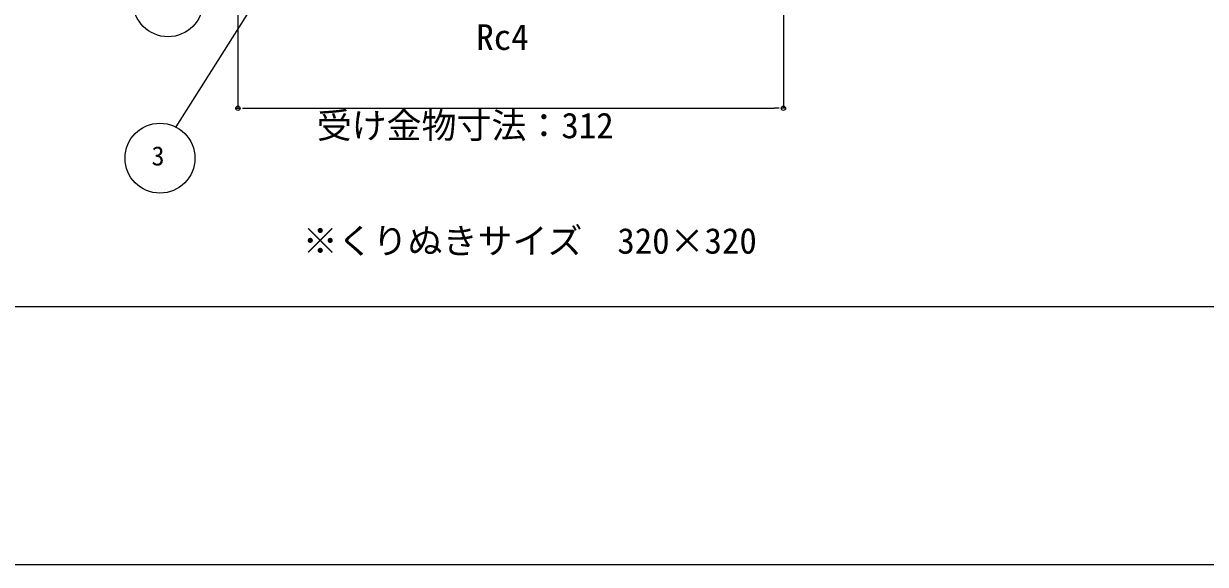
# Model space of a CAD drawing. Units: millimetres, scale not verified. Extents: x -1380 to 1380, y -955 to 955.
# Drawn here: x -729 to -53, y -955 to -646 of the extents above; entities that cross this region are included whole.
import ezdxf
from ezdxf.enums import TextEntityAlignment as Align

# ---------------------------------------------------------------- set-up
doc = ezdxf.new("R2010")
doc.units = ezdxf.units.MM
doc.header["$LTSCALE"] = 3
for name, color, linetype, lineweight in [('0-0_0', 7, 'Continuous', 15), ('0-7_WAKU', 7, 'Continuous', 18), ('0-8_MOJI', 7, 'Continuous', 18), ('0-9_SUNPO', 7, 'Continuous', 18)]:
    doc.layers.add(name, color=color, linetype=linetype, lineweight=lineweight)
doc.styles.add('ＭＳ ゴシック', font='')
doc.styles.get('ＭＳ ゴシック').set_extended_font_data('MS Gothic')

msp = doc.modelspace()

# ---------------------------------------------------------------- linework, layer by layer
at = {"layer": '0-0_0'}
for p, q in [((-607.201, -694.176), (-604.701, -694.176)), ((-603.451, -694.176), (-600.951, -694.176)), ((-296.451, -694.176), (-298.951, -694.176)), ((-292.701, -694.176), (-295.201, -694.176))]:
    msp.add_line(p, q, dxfattribs=at)
at = {"layer": '0-0_0', "lineweight": 18}
msp.add_lwpolyline([(-1121.201, -807.473), (1121.299, -807.473), (1121.299, 687.527), (-1121.201, 687.527)], close=True, dxfattribs=at)
at = {"layer": '0-0_0'}
for centre in [(-605.951, -694.176), (-293.951, -694.176)]:
    msp.add_circle(centre, 1.25, dxfattribs=at)
at = {"layer": '0-7_WAKU'}
msp.add_lwpolyline([(-1379.951, -954.973), (1380.049, -954.973), (1380.049, 955.027), (-1379.951, 955.027)], close=True, dxfattribs=at)
at = {"layer": '0-9_SUNPO'}
for p, q in [((-605.951, -508.673), (-605.951, -694.176)), ((-293.951, -508.673), (-293.951, -694.176)), ((-542.951, -548.773), (-641.566, -704.832)), ((-600.951, -694.176), (-298.951, -694.176))]:
    msp.add_line(p, q, dxfattribs=at)
for centre in [(-645.971, -633.261), (-650.566, -722.693)]:
    msp.add_circle(centre, 20, dxfattribs=at)

# ---------------------------------------------------------------- texts
at = {"layer": '0-8_MOJI', "style": 'ＭＳ ゴシック'}
msp.add_text('※くりぬきサイズ\u3000320×320', height=14.66, dxfattribs=at).set_placement((-568.885, -781.713), align=Align.BOTTOM_LEFT)
at = {"layer": '0-9_SUNPO', "style": 'ＭＳ ゴシック'}
for s, height, p in [('Rc4', 14.66, (-469.596, -665.176)), ('受け金物寸法：312', 14.66, (-560.915, -715.735)), ('3', 11, (-655.439, -730.193))]:
    msp.add_text(s, height=height, dxfattribs=at).set_placement(p, align=Align.BOTTOM_LEFT)

doc.saveas('drawing.dxf')
